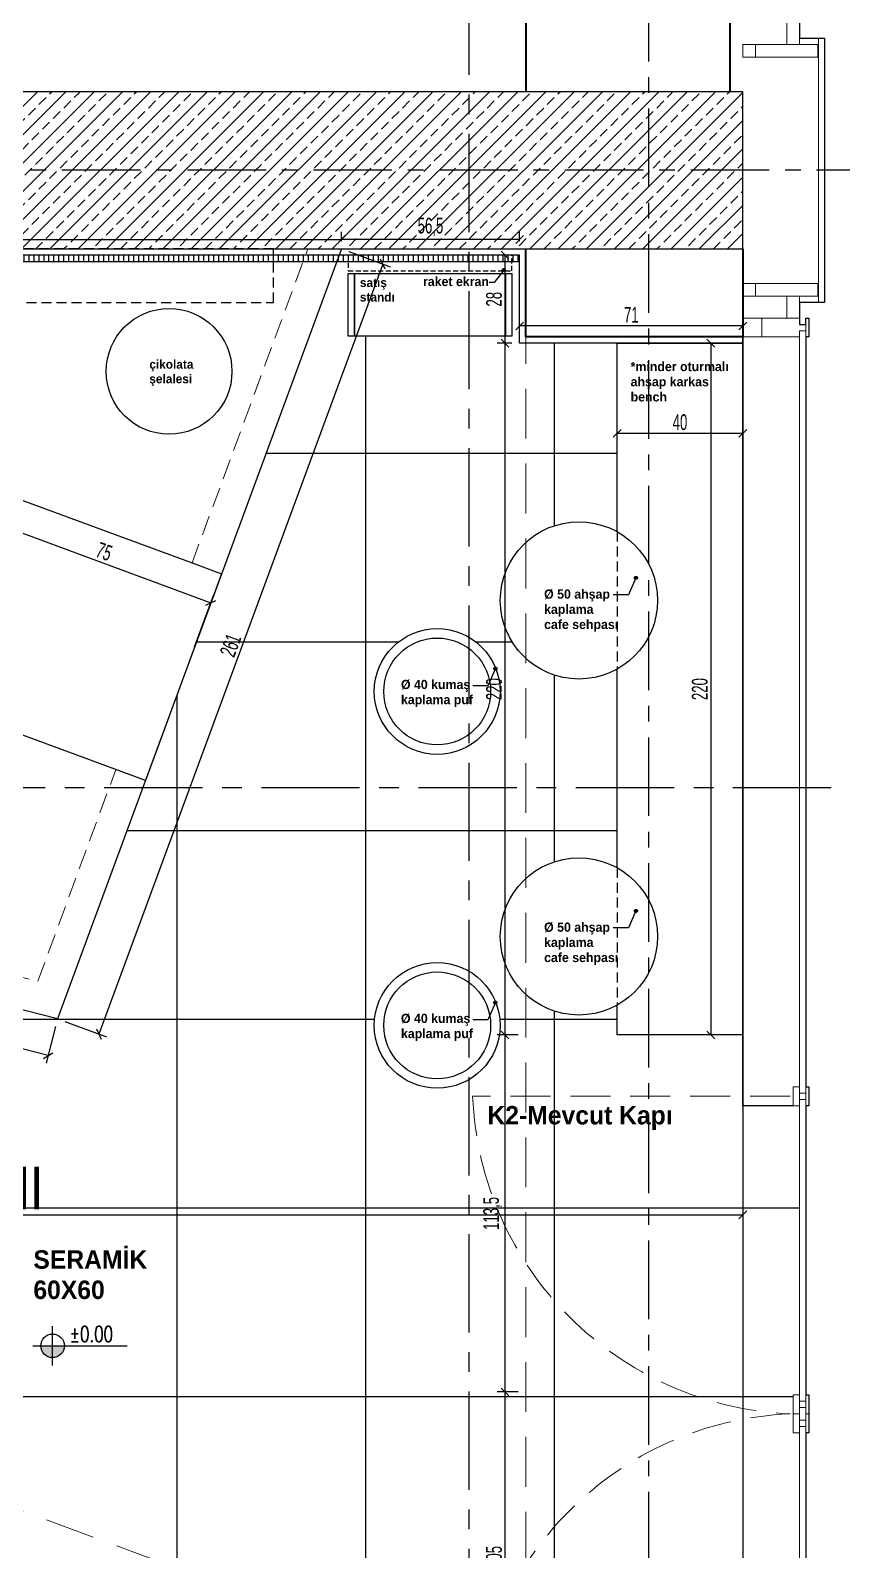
# Model space of a CAD drawing. Header units: millimetres. Extents: x 933584 to 974011, y 4545988 to 4553664.
# Drawn here: x 939541.3 to 939799.6, y 4550596.7 to 4551080.3 of the extents above; entities that cross this region are included whole.
import ezdxf
from ezdxf.enums import TextEntityAlignment as Align

# ---------------------------------------------------------------- set-up
doc = ezdxf.new("R2010")
doc.units = ezdxf.units.MM
doc.set_wipeout_variables(frame=1)
doc.header["$PDMODE"] = 35
for name, pattern in [('568_AVN_KES_01$0$HIDDEN', [0.375, 0.25, -0.125]), ('CENTER', [2, 1.25, -0.25, 0.25, -0.25]), ('DOT2', [3.175, 0, -3.175]), ('HIDDEN', [9.525, 6.35, -3.175]), ('HIDDEN2', [4.7625, 3.175, -1.5875]), ('HIDDENX2', [19.05, 12.7, -6.35])]:
    doc.linetypes.add(name, pattern=pattern)
doc.layers.get('0').update_dxf_attribs({"color": 255})
doc.layers.get('Defpoints').update_dxf_attribs({"color": 8})
for name, color, linetype in [('0-CSX-CXS_20', 14, 'CENTER'), ('0-DMS-50', 143, 'Continuous'), ('0-HSL-HTC_200', 1, 'Continuous'), ('0-HSL-SLD', 252, 'Continuous'), ('0-LNS-SLN', 6, 'Continuous'), ('0-LNS-SPL', 13, '568_AVN_KES_01$0$HIDDEN'), ('0-LNS-VLF', 11, 'Continuous'), ('0-TXT-NRS', 6, 'Continuous'), ('0-TXT-PBX', 6, 'Continuous'), ('0-TXT-PLV_50', 3, 'Continuous'), ('0-TXT-PTX_50', 8, 'Continuous'), ('0-TXT-XBX_20', 3, 'Continuous'), ('2-SPS-RCN', 2, 'Continuous'), ('7-DCR-FRN', 8, 'Continuous'), ('8-KBT-KEQ', 4, 'Continuous')]:
    doc.layers.add(name, color=color, linetype=linetype)
for name, color, linetype, lineweight in [('2-SPS-IBW', 5, 'Continuous', 40), ('3-OPN-WDR', 4, 'Continuous', 18), ('DOĞRAMA', 8, 'Continuous', 15), ('mimariKIRIS', 251, 'HIDDEN2', 0), ('WNG-02-METAL', 71, 'Continuous', 15), ('WNG-08-WIREDUCT', 120, 'Continuous', 15)]:
    doc.layers.add(name, color=color, linetype=linetype, lineweight=lineweight)
doc.styles.add('Century Gothic_B_3', font='GOTHICB.TTF', dxfattribs={"height": 4})
doc.styles.add('dim_romans_50', font='swissl.ttf', dxfattribs={"width": 0.6, "height": 5})
doc.styles.add('MAHAL YAZISI', font='ARIALN.TTF', dxfattribs={"width": 0.8})
doc.styles.get("Standard").update_dxf_attribs({"font": 'times.ttf'})
doc.styles.add('T_General', font='simplxtw.shx', dxfattribs={"width": 0.7, "height": 200})
doc.dimstyles.new('ONK_dim 1_50', dxfattribs={"dimscale": 5, "dimtxt": 4, "dimasz": 0.5, "dimexe": 0.5, "dimexo": 0.5, "dimgap": 0.2, "dimtad": 1, "dimdec": 1, "dimrnd": 0.5, "dimzin": 9, "dimtxsty": 'dim_romans_50', "dimblk": 'OBLIQUE', "dimcen": 1, "dimclre": 256, "dimclrt": 256, "dimazin": 2, "dimtfac": 1, "dimtdec": 1, "dimtix": 1, "dimtmove": 2, "dimatfit": 3, "dimldrblk": 'OBLIQUE', "dimfxl": 3, "dimfxlon": 1, "dimarcsym": 0})

# ---------------------------------------------------------------- blocks, each defined once
blk = doc.blocks.new('XVBZDVBZDVB')
at = {"layer": '3-OPN-WDR'}
for p, q in [((934687.85, 4554075.75), (934667.85, 4554075.75)), ((934681.85, 4554077.75), (934689.85, 4554077.75)), ((934682.4, 4554075.75), (934687.73, 4554075.75)), ((934687.85, 4553993.75), (934687.85, 4554077.75)), ((934689.85, 4553993.75), (934689.85, 4554077.75)), ((934667.85, 4554071.75), (934687.85, 4554071.75)), ((934667.85, 4553999.75), (934687.85, 4553999.75)), ((934687.85, 4553995.75), (934667.85, 4553995.75)), ((934681.85, 4553993.75), (934689.85, 4553993.75)), ((934682.4, 4553995.75), (934687.73, 4553995.75)), ((934681.85, 4553738.25), (934681.85, 4553984.75)), ((934683.85, 4553738.25), (934683.85, 4553985.75)), ((934681.85, 4553286.61), (934681.84, 4553740.25)), ((934683.85, 4553289.61), (934683.85, 4553740.25))]:
    blk.add_line(p, q, dxfattribs=at)
for points in [[(934681.85, 4554082.75), (934677.85, 4554082.75), (934677.85, 4554075.75), (934681.85, 4554075.75)], [(934667.85, 4554075.75), (934663.85, 4554075.75), (934663.85, 4554071.75), (934667.85, 4554071.75)], [(934687.73, 4554075.75), (934687.85, 4554075.75), (934687.85, 4554071.75), (934687.73, 4554071.75)], [(934667.85, 4553995.75), (934663.85, 4553995.75), (934663.85, 4553999.75), (934667.85, 4553999.75)], [(934687.73, 4553995.75), (934687.85, 4553995.75), (934687.85, 4553999.75), (934687.73, 4553999.75)], [(934681.85, 4553988.75), (934677.85, 4553988.75), (934677.85, 4553995.75), (934681.85, 4553995.75)], [(934683.85, 4553738.25), (934683.85, 4553744.25), (934684.85, 4553744.25), (934684.85, 4553738.25)], [(934683.85, 4553640.25), (934683.85, 4553646.25), (934684.85, 4553646.25), (934684.85, 4553640.25)], [(934683.85, 4553634.25), (934683.85, 4553640.25), (934684.85, 4553640.25), (934684.85, 4553634.25)]]:
    blk.add_lwpolyline(points, close=True, dxfattribs=at)
for points in [[(934679.85, 4553738.25), (934681.85, 4553738.25), (934681.85, 4553740.25), (934683.85, 4553740.25), (934683.85, 4553742.25), (934681.85, 4553742.25), (934681.85, 4553744.25), (934679.85, 4553744.25), (934679.85, 4553738.25)], [(934679.85, 4553640.25), (934681.85, 4553640.25), (934681.85, 4553642.25), (934683.85, 4553642.25), (934683.85, 4553644.25), (934681.85, 4553644.25), (934681.85, 4553646.25), (934679.85, 4553646.25), (934679.85, 4553640.25)], [(934679.85, 4553634.25), (934681.85, 4553634.25), (934681.85, 4553636.25), (934683.85, 4553636.25), (934683.85, 4553638.25), (934681.85, 4553638.25), (934681.85, 4553640.25), (934679.85, 4553640.25), (934679.85, 4553634.25)]]:
    blk.add_lwpolyline(points, dxfattribs=at)
at = {"layer": 'DOĞRAMA', "color": 253, "true_color": 0xadadad}
for p, q in [((934663.85, 4553982.75), (934663.85, 4553988.75)), ((934663.85, 4553988.75), (934669.85, 4553988.75)), ((934669.85, 4553988.75), (934669.85, 4553982.75)), ((934669.85, 4553982.75), (934663.85, 4553982.75))]:
    blk.add_line(p, q, dxfattribs=at)
blk.add_lwpolyline([(934669.85, 4553988.75), (934681.85, 4553988.75), (934681.85, 4553986.75), (934683.85, 4553986.75), (934683.85, 4553984.75), (934681.85, 4553984.75), (934681.85, 4553982.75), (934669.85, 4553982.75), (934669.85, 4553988.75)], dxfattribs=at)
blk.add_lwpolyline([(934683.85, 4553988.75), (934683.85, 4553982.75), (934684.85, 4553982.75), (934684.85, 4553988.75)], close=True, dxfattribs=at)
blk = doc.blocks.new('ZVBXZDVB')
at = {"layer": '0-CSX-CXS_20', "ltscale": 20}
blk.add_line((934876.25, 4552535.75), (933721.5, 4552535.75), dxfattribs=at)
blk.add_lwpolyline([(934637.85, 4552835.4), (934637.85, 4551518.59)], dxfattribs=at)
blk = doc.blocks.new('PLV-FNS')
h = blk.add_hatch(color=8)
edge = h.paths.add_edge_path()
edge.add_arc((0, 0), 150, 180, 0)
edge.add_line((150, 0), (-150, 0))
for p, q in [((0, -250), (0, 250)), ((-250, 0), (950, 0))]:
    blk.add_line(p, q)
blk.add_circle((0, 0), 150)
at = {"color": 8, "style": 'T_General', "width": 0.7}
for tag, p in [('INCE', (217, 50)), ('KABA', (217, -250))]:
    blk.add_attdef(tag, p, '', height=200, dxfattribs=at)
blk = doc.blocks.new('MAHAL_KODU')
at = {"layer": '0-TXT-PTX_50'}
for tag, height, p in [('MEKAN_ADI', 0.3, (0, -0.65)), ('ALAN', 0.2, (0, -0.95))]:
    blk.add_attdef(tag, text='', height=height, dxfattribs=at).set_placement(p, align=Align.MIDDLE_CENTER)
at = {"linetype": 'DOT2', "ltscale": 10000}
blk.add_wipeout([(-0.748, 0.049), (0.721, 0.049), (0.722, -0.423), (-0.752, -0.425)], dxfattribs=at)
at = {"layer": '0-TXT-PBX'}
blk.add_lwpolyline([(-0.748, -0.422), (0.721, -0.422), (0.721, 0.049), (-0.748, 0.049)], close=True, dxfattribs=at)
at = {"layer": '0-TXT-PTX_50'}
blk.add_attdef('MAHAL_KODU', text='', height=0.3, dxfattribs=at).set_placement((0, -0.2), align=Align.MIDDLE_CENTER)
blk = doc.blocks.new('xcvxcbv-flatten-1')
at = {"layer": '2-SPS-IBW'}
for points in [[(934663.85, 4551223.49), (934663.85, 4551251.49), (934598.85, 4551251.49), (934598.85, 4551223.49)], [(934667.85, 4551173.49), (934667.85, 4551145.49), (934598.85, 4551145.49), (934598.85, 4551173.49)]]:
    blk.add_lwpolyline(points, dxfattribs=at)
blk = doc.blocks.new('vbxcb')
at = {"layer": 'mimariKIRIS', "ltscale": 5}
for points in [[(942835.91, 4549901.91), (942876.99, 4549538.97), (943141.16, 4549441.35)], [(943141.16, 4549174.82), (943141.16, 4549901.91)], [(943195.25, 4549101.8), (943210.16, 4549096.29), (943210.16, 4549901.91)]]:
    blk.add_lwpolyline(points, dxfattribs=at)
blk = doc.blocks.new('fdvd-flatten-1')
at = {"layer": '2-SPS-RCN'}
blk.add_lwpolyline([(934667.85, 4551223.49), (934203.85, 4551223.49), (934203.85, 4551173.49), (934667.85, 4551173.49)], close=True, dxfattribs=at)
blk = doc.blocks.new('asdvdsv')
at = {"layer": '0-HSL-HTC_200'}
h = blk.add_hatch(dxfattribs=at)
h.set_pattern_fill('ANSI33', color=256)
h.set_pattern_definition([(45, (935301.9395, 4553293.885), (-4.490128, 4.490128), []), (45, (935306.4297, 4553293.885), (-4.490128, 4.490128), [3.175, -1.5875])])
h.paths.add_polyline_path([(939767.85, 4551060.75), (939303.85, 4551060.75), (939303.85, 4551010.75), (939767.85, 4551010.75)])
blk.add_blockref('fdvd-flatten-1', (5100, -162.74))
blk = doc.blocks.new('batarya')
at = {"layer": 'WNG-02-METAL'}
for p, q in [((22326.01, 6764.8), (22323.42, 6762.84)), ((22326.21, 6764.87), (22328.79, 6761.47)), ((22327.06, 6765.6), (22330.11, 6767.92)), ((22329.72, 6762.1), (22327.06, 6765.6)), ((22330.45, 6765.41), (22341.94, 6750.28)), ((22332.44, 6766.92), (22343.93, 6751.79)), ((22323.42, 6762.77), (22326.02, 6759.34)), ((22328.67, 6761.3), (22326.09, 6759.33)), ((22331.78, 6763.66), (22329.72, 6762.1))]:
    blk.add_line(p, q, dxfattribs=at)
for points in [[(22326.01, 6764.8), (22326.05, 6764.83), (22326.19, 6764.87)], [(22326.19, 6764.87), (22326.2, 6764.87), (22326.21, 6764.87), (22326.21, 6764.87)], [(22328.79, 6761.45), (22328.71, 6761.33), (22328.67, 6761.3)], [(22328.79, 6761.47), (22328.8, 6761.46), (22328.79, 6761.46), (22328.79, 6761.45)], [(22341.94, 6750.28), (22342.16, 6750.05), (22342.44, 6749.89), (22342.76, 6749.81), (22343.08, 6749.81), (22343.39, 6749.9), (22343.68, 6750.06)], [(22343.68, 6750.06), (22343.91, 6750.29), (22344.07, 6750.57), (22344.16, 6750.88), (22344.17, 6751.2), (22344.09, 6751.51), (22343.93, 6751.79)]]:
    blk.add_lwpolyline(points, dxfattribs=at)
for centre, radius in [((22325.31, 6761.51), 0.5), ((22326.19, 6762.17), 0.525), ((22326.19, 6762.17), 0.47)]:
    blk.add_circle(centre, radius, dxfattribs=at)
for centre, radius, start, end in [((22330.18, 6761.6), 5.08, 127.8893, 140.6506), ((22331.45, 6766.17), 2.5, 337.2316, 155.5423), ((22331.45, 6766.17), 2.2, 341.8342, 272.5673), ((22331.45, 6766.17), 1.25, 37.2059, 217.2059), ((22323.45, 6762.8), 0.05, 127.2059, 217.2059), ((22326.7, 6766.18), 5.08, 293.7612, 306.5225), ((22326.05, 6759.37), 0.05, 217.2059, 307.2059)]:
    blk.add_arc(centre, radius, start, end, dxfattribs=at)
blk = doc.blocks.new('EVYE PLAN')
at = {"layer": '8-KBT-KEQ'}
for p, q in [((5786.65, -705.51), (5782.81, -705.51)), ((5786.65, -709.91), (5786.65, -705.51)), ((5787.77, -705.58), (5787.77, -709.85)), ((5787.97, -705.52), (5791.22, -705.52)), ((5791.27, -705.57), (5791.27, -709.87)), ((5781.56, -707.71), (5781.56, -726.71)), ((5784.06, -707.71), (5784.06, -726.71)), ((5784.06, -709.91), (5786.65, -709.91)), ((5787.97, -709.92), (5791.22, -709.92)), ((5767.81, -711.76), (5781.56, -711.76)), ((5784.06, -711.76), (5797.81, -711.76)), ((5762.81, -751.76), (5762.81, -716.76)), ((5802.81, -716.76), (5802.81, -751.76)), ((5797.81, -756.76), (5767.81, -756.76))]:
    blk.add_line(p, q, dxfattribs=at)
for points in [[(5787.78, -705.57), (5787.77, -705.57), (5787.77, -705.58), (5787.77, -705.58)], [(5787.97, -705.52), (5787.92, -705.52), (5787.78, -705.57)], [(5787.77, -709.85), (5787.77, -709.86), (5787.77, -709.86), (5787.78, -709.87)], [(5787.78, -709.87), (5787.92, -709.91), (5787.97, -709.92)], [(5782.81, -727.94), (5782.49, -727.9), (5782.19, -727.77), (5781.93, -727.58), (5781.73, -727.32), (5781.61, -727.03), (5781.56, -726.71)], [(5784.06, -726.71), (5784.02, -727.03), (5783.9, -727.32), (5783.7, -727.58), (5783.44, -727.77), (5783.14, -727.9), (5782.81, -727.94)]]:
    blk.add_lwpolyline(points, dxfattribs=at)
for centre, radius in [((5789.42, -707.72), 0.525), ((5789.42, -707.72), 0.47), ((5790.52, -707.72), 0.5), ((5782.81, -731.76), 3)]:
    blk.add_circle(centre, radius, dxfattribs=at)
for centre, radius, start, end in [((5782.81, -707.71), 2.5, 61.6636, 239.9743), ((5782.81, -707.71), 2.2, 304.6386, 235.3717), ((5786.59, -710.59), 5.08, 76.5553, 89.3166), ((5791.22, -705.57), 0.05, 360, 90), ((5782.81, -707.71), 1.25, 0, 180), ((5786.59, -704.83), 5.08, 270.6834, 283.4447), ((5791.22, -709.87), 0.05, 270, 0), ((5767.81, -716.76), 5, 90, 180), ((5797.81, -716.76), 5, 51.566, 90), ((5797.81, -716.76), 5, 0, 90), ((5797.81, -716.76), 5, 0, 21.3657), ((5767.81, -751.76), 5, 180, 270), ((5797.81, -751.76), 5, 270, 0)]:
    blk.add_arc(centre, radius, start, end, dxfattribs=at)
at = {"layer": '8-KBT-KEQ', "xscale": -1, "rotation": 37.20591726552704}
blk.add_blockref('batarya', (27660.46, 7406.66), dxfattribs=at)
blk = doc.blocks.new('sdvbxcvbxzcv')
at = {"layer": '0-TXT-NRS'}
for points in [[(939644.35, 4551002.95), (939644.35, 4550982.95), (939642.35, 4550982.95), (939642.35, 4551002.95)], [(939389.72, 4550996.58), (939365.72, 4550996.58), (939365.72, 4550955.58), (939389.72, 4550955.58)], [(939411.7, 4550996.58), (939392.7, 4550996.58), (939392.7, 4550955.58), (939411.7, 4550955.58)], [(939286.78, 4550922.75), (939286.78, 4550946.75), (939245.78, 4550946.75), (939245.78, 4550922.75)], [(939602.06, 4550907.41), (939577.84, 4550841.73), (939507.47, 4550867.67), (939531.69, 4550933.35), (939592.67, 4550910.86)]]:
    blk.add_lwpolyline(points, close=True, dxfattribs=at)
blk.add_lwpolyline([(939494.74, 4550853.93), (939475.35, 4550858.87, 0.414214), (939471.71, 4550856.71), (939466.77, 4550837.33, 0.414214), (939468.93, 4550833.68), (939488.31, 4550828.74, 0.414214), (939491.96, 4550830.91), (939496.9, 4550850.29, 0.414214)], format="xyb", close=True, dxfattribs=at)
for centre in [(939377.72, 4550985.82), (939377.72, 4550966.04)]:
    blk.add_circle(centre, 8.66, dxfattribs=at)
at = {"layer": 'WNG-08-WIREDUCT', "linetype": 'HIDDEN'}
blk.add_lwpolyline([(939592.67, 4550910.86), (939629.5, 4551010.75)], dxfattribs=at)
blk.add_blockref('EVYE PLAN', (933652.03, 4551710.21))
at = {"layer": '0-TXT-XBX_20', "color": 0, "attachment_point": 1, "line_spacing_factor": 0.984502, "style": 'Century Gothic_B_3'}
for s, insert, char_height, width, rotation in [('\\pxqc;{\\fFranklin Gothic Book|b1|i0|c162|p34;filtre \\Pkahve}', (939330.6, 4551005.34), 2.819, 94.8284, 0), ('\\pxqc;{\\fFranklin Gothic Book|b1|i0|c162|p34;boiler}', (939347.81, 4551002.25), 2.819, 109.8284, 0), ('\\pxqc;{\\fFranklin Gothic Book|b1|i0|c162|p34;filtre \\Pgrinder}', (939267.66, 4550990.1), 2.819, 109.8284, 270), ('\\pxql;{\\fFranklin Gothic Book|b1|i0|c162|p34;tatlı dolabı}', (939511.58, 4550869.59), 3.5237, 137.2855, 69.7182), ('\\pxql;{\\fFranklin Gothic Book|b1|i0|c162|p34;kasa}', (939477.2, 4550847.55), 3.5237, 137.2855, 345.7026)]:
    blk.add_mtext(s, dxfattribs=dict(at, insert=insert, char_height=char_height, width=width, rotation=rotation))
at = {"linetype": 'HIDDEN'}
blk.add_wipeout([(939361.28, 4550891.36), (939345.72, 4550830.31), (939446.5, 4550804.63), (939462.06, 4550865.68)], dxfattribs=at).dxf.layer = 'WNG-08-WIREDUCT'
at = {"layer": '0-HSL-SLD'}
blk.add_lwpolyline([(939427.94, 4550828.97), (939454.1, 4550822.3), (939464.23, 4550862.03), (939438.06, 4550868.7)], close=True, dxfattribs=at)
at = {"layer": '0-TXT-NRS'}
blk.add_lwpolyline([(939435.35, 4550858.04), (939454.73, 4550853.1), (939447.32, 4550824.03), (939427.94, 4550828.97)], close=True, dxfattribs=at)
at = {"layer": '8-KBT-KEQ'}
blk.add_lwpolyline([(939211.33, 4550960.75), (939283.17, 4550960.75, -0.365823), (939288.1, 4550956.59), (939295.81, 4550911.12, 0.296581), (939299.51, 4550907.11), (939498.53, 4550856.39, 0.384153), (939504.46, 4550859.5), (939534.89, 4550942.02, 0.521897), (939530.19, 4550948.75), (939365.2, 4550948.75, -0.38157), (939360.23, 4550953.19), (939353.71, 4551010.75), (939640.16, 4551010.75), (939549.88, 4550765.9), (939230.57, 4550847.28), (939211.33, 4550960.75)], format="xyb", dxfattribs=at)
at = {"layer": 'WNG-08-WIREDUCT', "linetype": 'HIDDEN'}
blk.add_lwpolyline([(939289.09, 4550950.75), (939223.16, 4550950.75), (939239.34, 4550855.36), (939543.62, 4550777.82), (939568.46, 4550845.19)], dxfattribs=at)
at = {"layer": '0-TXT-XBX_20', "color": 0, "attachment_point": 1, "rotation": 345.7026, "line_spacing_factor": 0.984502, "style": 'Century Gothic_B_3'}
for s, insert, char_height, width in [('\\pxql;{\\fFranklin Gothic Book|b1|i0|c162|p34;espresso mak.}', (939367.05, 4550858.73), 3.5237, 137.2855), ('\\pxqc;{\\fFranklin Gothic Book|b1|i0|c162|p34;espresso \\Pgrinder}', (939390.19, 4550860.59), 2.819, 109.8284)]:
    blk.add_mtext(s, dxfattribs=dict(at, insert=insert, char_height=char_height, width=width))
at = {"layer": 'WNG-08-WIREDUCT', "linetype": 'HIDDEN', "insert": (939361.73, 4550890.59), "char_height": 1.7619, "width": 68.6427, "attachment_point": 1, "rotation": 345.7026, "line_spacing_factor": 0.984502, "style": 'Century Gothic_B_3'}
blk.add_mtext('{\\fFranklin Gothic Book|b1|i0|c162|p34;*süt dolabı}', dxfattribs=at)
at = {"linetype": 'HIDDEN'}
for points in [[(939513.84, 4550948.75), (939513.84, 4551006.75), (939459.84, 4551006.75), (939459.84, 4550948.75)], [(939296.36, 4550907.91), (939280.8, 4550846.86), (939342.82, 4550831.06), (939358.38, 4550892.1)]]:
    blk.add_wipeout(points, dxfattribs=at).dxf.layer = 'WNG-08-WIREDUCT'
at = {"layer": '0-LNS-VLF', "ltscale": 0.5}
blk.add_lwpolyline([(939511.06, 4550995.03), (939505.43, 4550986.89), (939503.85, 4550986.89)], dxfattribs=at)
at = {"layer": '0-TXT-NRS'}
blk.add_lwpolyline([(939414.74, 4550812.43), (939429.56, 4550870.57), (939347.19, 4550891.56), (939332.38, 4550833.42)], close=True, dxfattribs=at)
at = {"layer": 'WNG-08-WIREDUCT'}
for points in [[(939471.84, 4550948.75), (939471.84, 4550943.75), (939501.84, 4550943.75), (939501.84, 4550948.75)], [(939473.84, 4550948.75), (939473.84, 4550945.75), (939499.84, 4550945.75), (939499.84, 4550948.75)]]:
    blk.add_lwpolyline(points, dxfattribs=at)
at = {"layer": '0-LNS-VLF', "linetype": 'HIDDEN', "ltscale": 0.5, "insert": (939485.69, 4550988.84), "char_height": 2.9364, "width": 95.455, "attachment_point": 1, "line_spacing_factor": 0.984502, "style": 'Century Gothic_B_3'}
blk.add_mtext('\\pxql;{\\fFranklin Gothic Book|b1|i0|c162|p34;ahşap raf}', dxfattribs=at)
at = {"layer": 'WNG-08-WIREDUCT', "linetype": 'HIDDEN', "insert": (939461.31, 4550951.89), "char_height": 1.7619, "width": 83.6427, "attachment_point": 1, "line_spacing_factor": 0.984502, "style": 'Century Gothic_B_3'}
blk.add_mtext('{\\fFranklin Gothic Book|b1|i0|c162|p34;*bulaşık makinası}', dxfattribs=at)
at = {"layer": 'WNG-08-WIREDUCT', "linetype": 'HIDDEN', "insert": (939296.8, 4550907.13), "char_height": 1.7619, "width": 68.6427, "attachment_point": 1, "rotation": 345.7026, "line_spacing_factor": 0.984502, "style": 'Century Gothic_B_3'}
blk.add_mtext('{\\fFranklin Gothic Book|b1|i0|c162|p34;*buz makinası}', dxfattribs=at)
at = {"linetype": 'HIDDEN'}
blk.add_wipeout([(939583.84, 4550948.75), (939583.84, 4550998.75), (939513.84, 4550998.75), (939513.84, 4550948.75)], dxfattribs=at).dxf.layer = 'WNG-08-WIREDUCT'
at = {"layer": '0-LNS-VLF', "linetype": 'HIDDEN', "ltscale": 0.5}
h = blk.add_hatch(color=256, dxfattribs=at)
h.dxf.hatch_style = 1
edge = h.paths.add_edge_path()
edge.add_arc((939511.06, 4550995.03), 0.467, 0, 360)
blk.add_lwpolyline([(939368.56, 4551010.75), (939368.56, 4550993.75), (939618.56, 4550993.75), (939618.56, 4551010.75)], close=True, dxfattribs=at)
blk.add_circle((939511.06, 4550995.03), 0.467, dxfattribs=at)
at = {"layer": '0-TXT-NRS'}
blk.add_circle((939585.36, 4550971.8), 20, dxfattribs=at)
at = {"layer": '0-TXT-XBX_20', "color": 0, "insert": (939579.08, 4550975.47), "char_height": 2.819, "width": 109.8284, "attachment_point": 1, "rotation": 0, "line_spacing_factor": 0.984502, "style": 'Century Gothic_B_3'}
blk.add_mtext('{\\fFranklin Gothic Book|b1|i0|c162|p34;çikolata \\Pşelalesi}', dxfattribs=at)
at = {"layer": 'WNG-08-WIREDUCT', "linetype": 'HIDDEN', "insert": (939514.46, 4550952.04), "char_height": 1.7619, "width": 68.6427, "attachment_point": 1, "rotation": 0.363, "line_spacing_factor": 0.984502, "style": 'Century Gothic_B_3'}
blk.add_mtext('{\\fFranklin Gothic Book|b1|i0|c162|p34;*arıtma}', dxfattribs=at)
blk = doc.blocks.new('dbcxbxcbcxb')
at = {"layer": '0-HSL-SLD'}
for points in [[(941772.37, 4550982.95), (941772.37, 4550554.2)], [(941832.37, 4550980.75), (941832.37, 4550922.69)], [(941892.37, 4550982.75), (941892.37, 4550292.61)], [(941740.72, 4550945.75), (941852.37, 4550945.75)], [(941718.6, 4550885.75), (941782.85, 4550885.75)], [(941807.46, 4550885.75), (941819.01, 4550885.75)], [(941832.37, 4550875.23), (941832.37, 4550815.81)], [(941712.37, 4550868.86), (941712.37, 4550578.24)], [(941696.48, 4550825.75), (941852.37, 4550825.75)], [(941832.37, 4550768.47), (941832.37, 4550294.61)], [(941400.79, 4550765.75), (941775.26, 4550765.75)], [(941815.06, 4550765.75), (941852.37, 4550765.75)], [(941382.88, 4550705.75), (941910.37, 4550705.75)], [(941546.27, 4550645.75), (941908.37, 4550645.75)]]:
    blk.add_lwpolyline(points, dxfattribs=at)
blk = doc.blocks.new('_Oblique')
at = {"color": 0, "linetype": 'ByBlock', "lineweight": -2}
blk.add_line((-0.5, -0.5), (0.5, 0.5), dxfattribs=at)
blk = doc.blocks.new('*D1227')
at = {"layer": '0-DMS-50', "lineweight": -2}
for p, q in [((939640.16, 4551013.25), (939640.16, 4551016.23)), ((939696.85, 4551013.25), (939696.85, 4551016.23))]:
    blk.add_line(p, q, dxfattribs=at)
at = {"layer": '0-DMS-50', "color": 0, "lineweight": -2}
blk.add_line((939696.85, 4551013.73), (939640.16, 4551013.73), dxfattribs=at)
at = {"layer": 'Defpoints', "color": 0}
for p in [(939640.16, 4551013.73), (939640.16, 4551010.75), (939696.85, 4551010.75)]:
    blk.add_point(p, dxfattribs=at)
at = {"layer": '0-DMS-50', "color": 0, "linetype": 'ByBlock', "lineweight": -2, "xscale": 2.5, "yscale": 2.5, "zscale": 2.5, "rotation": 180}
blk.add_blockref('_Oblique', (939640.16, 4551013.73), dxfattribs=at)
at = {"layer": '0-DMS-50', "color": 0, "linetype": 'ByBlock', "lineweight": -2, "xscale": 2.5, "yscale": 2.5, "zscale": 2.5}
blk.add_blockref('_Oblique', (939696.85, 4551013.73), dxfattribs=at)
at = {"layer": '0-DMS-50', "insert": (939668.5, 4551017.71), "char_height": 5, "attachment_point": 5, "style": 'dim_romans_50'}
blk.add_mtext('56,5', dxfattribs=at)
blk = doc.blocks.new('*D1229')
at = {"layer": '0-DMS-50', "lineweight": -2}
for p, q in [((939696.85, 4550985.25), (939696.85, 4550988.75)), ((939767.85, 4550985.25), (939767.85, 4550988.75))]:
    blk.add_line(p, q, dxfattribs=at)
at = {"layer": '0-DMS-50', "color": 0, "lineweight": -2}
blk.add_line((939767.85, 4550986.25), (939696.85, 4550986.25), dxfattribs=at)
at = {"layer": 'Defpoints', "color": 0}
for p in [(939696.85, 4550986.25), (939696.85, 4550982.75), (939767.85, 4550982.75)]:
    blk.add_point(p, dxfattribs=at)
at = {"layer": '0-DMS-50', "color": 0, "linetype": 'ByBlock', "lineweight": -2, "xscale": 2.5, "yscale": 2.5, "zscale": 2.5, "rotation": 180}
blk.add_blockref('_Oblique', (939696.85, 4550986.25), dxfattribs=at)
at = {"layer": '0-DMS-50', "color": 0, "linetype": 'ByBlock', "lineweight": -2, "xscale": 2.5, "yscale": 2.5, "zscale": 2.5}
blk.add_blockref('_Oblique', (939767.85, 4550986.25), dxfattribs=at)
at = {"layer": '0-DMS-50', "insert": (939732.35, 4550989.75), "char_height": 5, "attachment_point": 5, "style": 'dim_romans_50'}
blk.add_mtext('71', dxfattribs=at)
blk = doc.blocks.new('*D1230')
at = {"layer": '0-DMS-50', "lineweight": -2}
for p, q in [((939727.85, 4550952.12), (939727.85, 4550954.62)), ((939767.85, 4550952.12), (939767.85, 4550954.62))]:
    blk.add_line(p, q, dxfattribs=at)
at = {"layer": '0-DMS-50', "color": 0, "lineweight": -2}
blk.add_line((939727.85, 4550952.12), (939767.85, 4550952.12), dxfattribs=at)
at = {"layer": 'Defpoints', "color": 0}
for p in [(939767.85, 4550952.12), (939727.85, 4550950.78), (939767.85, 4550950.78)]:
    blk.add_point(p, dxfattribs=at)
at = {"layer": '0-DMS-50', "color": 0, "linetype": 'ByBlock', "lineweight": -2, "xscale": 2.5, "yscale": 2.5, "zscale": 2.5, "rotation": 180}
blk.add_blockref('_Oblique', (939727.85, 4550952.12), dxfattribs=at)
at = {"layer": '0-DMS-50', "color": 0, "linetype": 'ByBlock', "lineweight": -2, "xscale": 2.5, "yscale": 2.5, "zscale": 2.5}
blk.add_blockref('_Oblique', (939767.85, 4550952.12), dxfattribs=at)
at = {"layer": '0-DMS-50', "insert": (939747.85, 4550955.62), "char_height": 5, "attachment_point": 5, "style": 'dim_romans_50'}
blk.add_mtext('40', dxfattribs=at)
blk = doc.blocks.new('*D1231')
at = {"layer": '0-DMS-50', "lineweight": -2}
for p, q in [((939765.35, 4550980.75), (939755.15, 4550980.75)), ((939765.35, 4550760.75), (939755.15, 4550760.75))]:
    blk.add_line(p, q, dxfattribs=at)
at = {"layer": '0-DMS-50', "color": 0, "lineweight": -2}
blk.add_line((939757.65, 4550980.75), (939757.65, 4550760.75), dxfattribs=at)
at = {"layer": 'Defpoints', "color": 0}
for p in [(939767.85, 4550980.75), (939757.65, 4550760.75), (939767.85, 4550760.75)]:
    blk.add_point(p, dxfattribs=at)
at = {"layer": '0-DMS-50', "color": 0, "linetype": 'ByBlock', "lineweight": -2, "xscale": 2.5, "yscale": 2.5, "zscale": 2.5}
for p, rotation in [((939757.65, 4550980.75), 90), ((939757.65, 4550760.75), 270)]:
    blk.add_blockref('_Oblique', p, dxfattribs=dict(at, rotation=rotation))
at = {"layer": '0-DMS-50', "insert": (939754.15, 4550870.75), "char_height": 5, "attachment_point": 5, "rotation": 90, "style": 'dim_romans_50'}
blk.add_mtext('220', dxfattribs=at)
blk = doc.blocks.new('*D1234')
at = {"layer": '0-DMS-50', "lineweight": -2}
for p, q in [((939523.11, 4550910.09), (939529.17, 4550926.51)), ((939593.48, 4550884.15), (939599.54, 4550900.57))]:
    blk.add_line(p, q, dxfattribs=at)
at = {"layer": '0-DMS-50', "color": 0, "lineweight": -2}
blk.add_line((939528.3, 4550924.17), (939598.67, 4550898.22), dxfattribs=at)
at = {"layer": 'Defpoints', "color": 0}
for p in [(939519.67, 4550900.76), (939598.67, 4550898.22), (939590.04, 4550874.82)]:
    blk.add_point(p, dxfattribs=at)
at = {"layer": '0-DMS-50', "color": 0, "linetype": 'ByBlock', "lineweight": -2, "xscale": 2.5, "yscale": 2.5, "zscale": 2.5}
for p, rotation in [((939528.3, 4550924.17), 159.7604038238877), ((939598.67, 4550898.22), 339.7604038238878)]:
    blk.add_blockref('_Oblique', p, dxfattribs=dict(at, rotation=rotation))
at = {"layer": '0-DMS-50', "insert": (939564.7, 4550914.48), "char_height": 5, "attachment_point": 5, "rotation": 339.7604, "style": 'dim_romans_50'}
blk.add_mtext('75', dxfattribs=at)
blk = doc.blocks.new('*D1235')
at = {"layer": '0-DMS-50', "lineweight": -2}
for p, q in [((939642.51, 4551009.89), (939655.7, 4551005.02)), ((939552.23, 4550765.04), (939565.42, 4550760.17))]:
    blk.add_line(p, q, dxfattribs=at)
at = {"layer": '0-DMS-50', "color": 0, "lineweight": -2}
blk.add_line((939653.35, 4551005.89), (939563.07, 4550761.04), dxfattribs=at)
at = {"layer": 'Defpoints', "color": 0}
for p in [(939640.16, 4551010.75), (939549.88, 4550765.9), (939563.07, 4550761.04)]:
    blk.add_point(p, dxfattribs=at)
at = {"layer": '0-DMS-50', "color": 0, "linetype": 'ByBlock', "lineweight": -2, "xscale": 2.5, "yscale": 2.5, "zscale": 2.5}
for p, rotation in [((939653.35, 4551005.89), 69.76040382339775), ((939563.07, 4550761.04), 249.7604038233978)]:
    blk.add_blockref('_Oblique', p, dxfattribs=dict(at, rotation=rotation))
at = {"layer": '0-DMS-50', "insert": (939604.93, 4550884.67), "char_height": 5, "attachment_point": 5, "rotation": 69.7604, "style": 'dim_romans_50'}
blk.add_mtext('261', dxfattribs=at)
blk = doc.blocks.new('*D1236')
at = {"layer": '0-DMS-50', "lineweight": -2}
for p, q in [((939229.95, 4550844.86), (939226.97, 4550833.15)), ((939549.27, 4550763.48), (939546.28, 4550751.77))]:
    blk.add_line(p, q, dxfattribs=at)
at = {"layer": '0-DMS-50', "color": 0, "lineweight": -2}
blk.add_line((939546.9, 4550754.19), (939227.59, 4550835.57), dxfattribs=at)
at = {"layer": 'Defpoints', "color": 0}
for p in [(939230.57, 4550847.28), (939227.59, 4550835.57), (939549.88, 4550765.9)]:
    blk.add_point(p, dxfattribs=at)
at = {"layer": '0-DMS-50', "color": 0, "linetype": 'ByBlock', "lineweight": -2, "xscale": 2.5, "yscale": 2.5, "zscale": 2.5}
for p, rotation in [((939227.59, 4550835.57), 165.7026171218029), ((939546.9, 4550754.19), 345.7026171218029)]:
    blk.add_blockref('_Oblique', p, dxfattribs=dict(at, rotation=rotation))
at = {"layer": '0-DMS-50', "insert": (939388.22, 4550798.73), "char_height": 5, "attachment_point": 5, "rotation": 345.7026, "style": 'dim_romans_50'}
blk.add_mtext('329,5', dxfattribs=at)
blk = doc.blocks.new('*D1272')
at = {"layer": '0-DMS-50', "lineweight": -2}
for p, q in [((939696.35, 4550647.21), (939689.71, 4550647.21)), ((939695.17, 4550542.25), (939689.71, 4550542.25))]:
    blk.add_line(p, q, dxfattribs=at)
at = {"layer": '0-DMS-50', "color": 0, "lineweight": -2}
blk.add_line((939692.21, 4550542.25), (939692.21, 4550647.21), dxfattribs=at)
at = {"layer": 'Defpoints', "color": 0}
for p in [(939692.21, 4550647.21), (939698.85, 4550647.21), (939697.67, 4550542.25)]:
    blk.add_point(p, dxfattribs=at)
at = {"layer": '0-DMS-50', "color": 0, "linetype": 'ByBlock', "lineweight": -2, "xscale": 2.5, "yscale": 2.5, "zscale": 2.5}
for p, rotation in [((939692.21, 4550647.21), 90), ((939692.21, 4550542.25), 270)]:
    blk.add_blockref('_Oblique', p, dxfattribs=dict(at, rotation=rotation))
at = {"layer": '0-DMS-50', "insert": (939688.71, 4550594.73), "char_height": 5, "attachment_point": 5, "rotation": 90, "style": 'dim_romans_50'}
blk.add_mtext('105', dxfattribs=at)
blk = doc.blocks.new('*D1273')
at = {"layer": '0-DMS-50', "lineweight": -2}
for p, q in [((939696.35, 4550760.75), (939689.71, 4550760.75)), ((939696.35, 4550647.21), (939689.71, 4550647.21))]:
    blk.add_line(p, q, dxfattribs=at)
at = {"layer": '0-DMS-50', "color": 0, "lineweight": -2}
blk.add_line((939692.21, 4550647.21), (939692.21, 4550760.75), dxfattribs=at)
at = {"layer": 'Defpoints', "color": 0}
for p in [(939692.21, 4550760.75), (939698.85, 4550760.75), (939698.85, 4550647.21)]:
    blk.add_point(p, dxfattribs=at)
at = {"layer": '0-DMS-50', "color": 0, "linetype": 'ByBlock', "lineweight": -2, "xscale": 2.5, "yscale": 2.5, "zscale": 2.5}
for p, rotation in [((939692.21, 4550760.75), 90), ((939692.21, 4550647.21), 270)]:
    blk.add_blockref('_Oblique', p, dxfattribs=dict(at, rotation=rotation))
at = {"layer": '0-DMS-50', "insert": (939688.23, 4550703.98), "char_height": 5, "attachment_point": 5, "rotation": 90, "style": 'dim_romans_50'}
blk.add_mtext('113,5', dxfattribs=at)
blk = doc.blocks.new('*D1274')
at = {"layer": '0-DMS-50', "lineweight": -2}
for p, q in [((939694.35, 4550980.75), (939689.71, 4550980.75)), ((939696.35, 4550760.75), (939689.71, 4550760.75))]:
    blk.add_line(p, q, dxfattribs=at)
at = {"layer": '0-DMS-50', "color": 0, "lineweight": -2}
blk.add_line((939692.21, 4550760.75), (939692.21, 4550980.75), dxfattribs=at)
at = {"layer": 'Defpoints', "color": 0}
for p in [(939692.21, 4550980.75), (939696.85, 4550980.75), (939698.85, 4550760.75)]:
    blk.add_point(p, dxfattribs=at)
at = {"layer": '0-DMS-50', "color": 0, "linetype": 'ByBlock', "lineweight": -2, "xscale": 2.5, "yscale": 2.5, "zscale": 2.5}
for p, rotation in [((939692.21, 4550980.75), 90), ((939692.21, 4550760.75), 270)]:
    blk.add_blockref('_Oblique', p, dxfattribs=dict(at, rotation=rotation))
at = {"layer": '0-DMS-50', "insert": (939688.71, 4550870.75), "char_height": 5, "attachment_point": 5, "rotation": 90, "style": 'dim_romans_50'}
blk.add_mtext('220', dxfattribs=at)
blk = doc.blocks.new('*D1275')
at = {"layer": '0-DMS-50', "lineweight": -2}
for p, q in [((939694.35, 4551008.75), (939689.71, 4551008.75)), ((939694.35, 4550980.75), (939689.71, 4550980.75))]:
    blk.add_line(p, q, dxfattribs=at)
at = {"layer": '0-DMS-50', "color": 0, "lineweight": -2}
blk.add_line((939692.21, 4550980.75), (939692.21, 4551008.75), dxfattribs=at)
at = {"layer": 'Defpoints', "color": 0}
for p in [(939692.21, 4551008.75), (939696.85, 4551008.75), (939696.85, 4550980.75)]:
    blk.add_point(p, dxfattribs=at)
at = {"layer": '0-DMS-50', "color": 0, "linetype": 'ByBlock', "lineweight": -2, "xscale": 2.5, "yscale": 2.5, "zscale": 2.5}
for p, rotation in [((939692.21, 4551008.75), 90), ((939692.21, 4550980.75), 270)]:
    blk.add_blockref('_Oblique', p, dxfattribs=dict(at, rotation=rotation))
at = {"layer": '0-DMS-50', "insert": (939688.71, 4550994.75), "char_height": 5, "attachment_point": 5, "rotation": 90, "style": 'dim_romans_50'}
blk.add_mtext('28', dxfattribs=at)
blk = doc.blocks.new('*D1277')
at = {"layer": '0-DMS-50', "lineweight": -2}
for p, q in [((939113.85, 4550706.01), (939113.85, 4550706.01)), ((939767.85, 4550706.01), (939767.85, 4550706.01))]:
    blk.add_line(p, q, dxfattribs=at)
at = {"layer": '0-DMS-50', "color": 0, "lineweight": -2}
blk.add_line((939113.85, 4550703.51), (939767.85, 4550703.51), dxfattribs=at)
at = {"layer": 'Defpoints', "color": 0}
for p in [(939113.85, 4550703.51), (939767.85, 4550703.51), (939767.85, 4550703.51)]:
    blk.add_point(p, dxfattribs=at)
at = {"layer": '0-DMS-50', "color": 0, "linetype": 'ByBlock', "lineweight": -2, "xscale": 2.5, "yscale": 2.5, "zscale": 2.5, "rotation": 180}
blk.add_blockref('_Oblique', (939113.85, 4550703.51), dxfattribs=at)
at = {"layer": '0-DMS-50', "color": 0, "linetype": 'ByBlock', "lineweight": -2, "xscale": 2.5, "yscale": 2.5, "zscale": 2.5}
blk.add_blockref('_Oblique', (939767.85, 4550703.51), dxfattribs=at)
at = {"layer": '0-DMS-50', "insert": (939440.85, 4550707.01), "char_height": 5, "attachment_point": 5, "style": 'dim_romans_50'}
blk.add_mtext('654', dxfattribs=at)
blk = doc.blocks.new('*D1280')
at = {"layer": '0-DMS-50', "lineweight": -2}
for p, q in [((939353.71, 4551013.25), (939353.71, 4551016.23)), ((939640.16, 4551013.25), (939640.16, 4551016.23))]:
    blk.add_line(p, q, dxfattribs=at)
at = {"layer": '0-DMS-50', "color": 0, "lineweight": -2}
blk.add_line((939353.71, 4551013.73), (939640.16, 4551013.73), dxfattribs=at)
at = {"layer": 'Defpoints', "color": 0}
for p in [(939353.71, 4551010.75), (939640.16, 4551013.73), (939640.16, 4551010.75)]:
    blk.add_point(p, dxfattribs=at)
at = {"layer": '0-DMS-50', "color": 0, "linetype": 'ByBlock', "lineweight": -2, "xscale": 2.5, "yscale": 2.5, "zscale": 2.5, "rotation": 180}
blk.add_blockref('_Oblique', (939353.71, 4551013.73), dxfattribs=at)
at = {"layer": '0-DMS-50', "color": 0, "linetype": 'ByBlock', "lineweight": -2, "xscale": 2.5, "yscale": 2.5, "zscale": 2.5}
blk.add_blockref('_Oblique', (939640.16, 4551013.73), dxfattribs=at)
at = {"layer": '0-DMS-50', "insert": (939496.94, 4551017.71), "char_height": 5, "attachment_point": 5, "style": 'dim_romans_50'}
blk.add_mtext('286,5', dxfattribs=at)
blk = doc.blocks.new('CVBXCBV')
at = {"linetype": 'CENTER', "ltscale": 25}
blk.add_lwpolyline([(937701.09, 4551339.49), (936057.32, 4551339.49)], dxfattribs=at)
blk = doc.blocks.new('CXVBXCBXCB')
at = {"linetype": 'CENTER', "ltscale": 25}
blk.add_lwpolyline([(936604.05, 4552635.39), (936604.05, 4551251.6)], dxfattribs=at)

msp = doc.modelspace()

# ---------------------------------------------------------------- hatches: boundary and pattern name
at = {"layer": '0-LNS-VLF', "linetype": 'HIDDEN', "ltscale": 0.5}
h = msp.add_hatch(color=256, dxfattribs=at)
h.dxf.hatch_style = 1
edge = h.paths.add_edge_path()
edge.add_arc((939691.8, 4551004.02), 0.467, 0, 360)
h = msp.add_hatch(color=256, dxfattribs=at)
h.dxf.hatch_style = 1
edge = h.paths.add_edge_path()
edge.add_arc((939733.83, 4550906.14), 0.467, 0, 360)
h = msp.add_hatch(color=256, dxfattribs=at)
h.dxf.hatch_style = 1
edge = h.paths.add_edge_path()
edge.add_arc((939689.14, 4550877.25), 0.467, 0, 360)
h = msp.add_hatch(color=256, dxfattribs=at)
h.dxf.hatch_style = 1
edge = h.paths.add_edge_path()
edge.add_arc((939733.83, 4550800.2), 0.467, 0, 360)
h = msp.add_hatch(color=256, dxfattribs=at)
h.dxf.hatch_style = 1
edge = h.paths.add_edge_path()
edge.add_arc((939689.14, 4550771.05), 0.467, 0, 360)
at = {"layer": '7-DCR-FRN'}
h = msp.add_hatch(dxfattribs=at)
h.set_pattern_fill('ANSI31', color=256, scale=0.5, angle=45)
h.set_pattern_definition([(90, (-2, -2), (-1.5875, 1e-16), [])])
h.paths.add_polyline_path([(939103.85, 4551008.75), (939103.85, 4551006.75), (939696.85, 4551006.75), (939696.85, 4551008.75)])

# ---------------------------------------------------------------- linework, layer by layer
at = {"layer": '0-DMS-50'}
msp.add_lwpolyline([(939785.84, 4551084.75), (939785.84, 4551077.75), (939793.85, 4551077.75), (939793.85, 4550993.75), (939785.84, 4550993.75), (939785.84, 4550986.75), (939787.84, 4550986.75), (939787.84, 4550988.75), (939788.84, 4550988.75), (939788.84, 4550982.75), (939787.84, 4550982.75), (939787.84, 4550744.25), (939788.84, 4550744.25), (939788.84, 4550738.25), (939787.84, 4550738.25), (939787.85, 4550646.25), (939788.85, 4550646.25), (939788.85, 4550634.25), (939787.85, 4550634.25), (939787.85, 4550542.25)], dxfattribs=at)
at = {"layer": '0-HSL-SLD'}
msp.add_lwpolyline([(939783.84, 4550738.25), (939767.85, 4550738.25), (939767.85, 4550982.75)], dxfattribs=at)
at = {"layer": '0-HSL-SLD', "linetype": 'HIDDEN', "ltscale": 0.5}
for points in [[(939727.85, 4550920.82), (939727.85, 4550877.11)], [(939727.85, 4550813.94), (939727.85, 4550770.23)]]:
    msp.add_lwpolyline(points, dxfattribs=at)
at = {"layer": '0-HSL-SLD'}
for centre, radius in [((939715.71, 4550898.96), 25), ((939670.63, 4550869.99), 20), ((939670.63, 4550869.99), 17), ((939715.71, 4550792.08), 25), ((939670.63, 4550763.79), 20), ((939670.63, 4550763.79), 17)]:
    msp.add_circle(centre, radius, dxfattribs=at)
at = {"layer": '0-LNS-VLF', "linetype": 'HIDDEN', "ltscale": 0.25}
msp.add_lwpolyline([(939642.35, 4551008.75), (939642.35, 4551003.75), (939694.35, 4551003.75), (939694.35, 4551008.75)], close=True, dxfattribs=at)
at = {"layer": '0-LNS-VLF', "ltscale": 0.5}
for points in [[(939691.8, 4551004.02), (939688.71, 4551000.1), (939687.13, 4551000.1)], [(939733.83, 4550906.14), (939731.46, 4550900.71), (939726.62, 4550900.71)], [(939689.14, 4550877.25), (939686.76, 4550871.81), (939681.92, 4550871.81)], [(939733.83, 4550800.2), (939731.46, 4550794.77), (939726.62, 4550794.77)], [(939689.14, 4550771.05), (939686.76, 4550765.61), (939681.92, 4550765.61)]]:
    msp.add_lwpolyline(points, dxfattribs=at)
at = {"layer": '0-LNS-VLF', "linetype": 'HIDDEN', "ltscale": 0.5}
for centre in [(939691.8, 4551004.02), (939733.83, 4550906.14), (939689.14, 4550877.25), (939733.83, 4550800.2), (939689.14, 4550771.05)]:
    msp.add_circle(centre, 0.467, dxfattribs=at)
at = {"layer": '0-TXT-NRS'}
for points in [[(939644.35, 4551002.95), (939692.35, 4551002.95), (939692.35, 4550982.95), (939644.35, 4550982.95)], [(939694.35, 4551002.95), (939694.35, 4550982.95), (939692.35, 4550982.95), (939692.35, 4551002.95)]]:
    msp.add_lwpolyline(points, close=True, dxfattribs=at)
at = {"layer": '3-OPN-WDR', "linetype": 'HIDDENX2'}
for points in [[(939782.85, 4550741.25), (939681.91, 4550741.25, 0.389941), (939782.85, 4550640.25, 2.314426)], [(939782.85, 4550539.25), (939681.91, 4550539.25, -0.389941), (939782.85, 4550640.25, -2.314426)]]:
    msp.add_lwpolyline(points, format="xyb", dxfattribs=at)
at = {"layer": '7-DCR-FRN'}
msp.add_lwpolyline([(939103.85, 4551008.75), (939103.85, 4551006.75), (939696.85, 4551006.75), (939696.85, 4551008.75)], close=True, dxfattribs=at)
for points in [[(939727.85, 4550920.82), (939727.85, 4550980.75), (939767.85, 4550980.75), (939767.85, 4550760.75), (939727.85, 4550760.75), (939727.85, 4550760.75)], [(939727.85, 4550813.94), (939727.85, 4550877.11)], [(939727.85, 4550760.75), (939727.85, 4550770.23)]]:
    msp.add_lwpolyline(points, dxfattribs=at)

# ---------------------------------------------------------------- block references
for name, p in [('XVBZDVBZDVB', (5104, -3000)), ('CXVBXCBXCB', (3076.62, -1338.04)), ('xcvxcbv-flatten-1', (5100, -162.74)), ('asdvdsv', (0, 0))]:
    msp.add_blockref(name, p)
at = {"layer": '0-LNS-SLN'}
msp.add_blockref('ZVBXZDVB', (5100, -1500), dxfattribs=at)
at = {"layer": '0-TXT-PLV_50', "xscale": 0.02500000000145519, "yscale": 0.02500000000145519, "zscale": 0.02500000000145519}
msp.add_blockref('PLV-FNS', (939548.31, 4550661.87), dxfattribs=at).add_auto_attribs({'INCE': '%%p0.00'})

# ---------------------------------------------------------------- texts
at = {"layer": '0-LNS-VLF', "linetype": 'HIDDEN', "ltscale": 0.5, "char_height": 2.9364, "width": 95.455, "attachment_point": 1, "line_spacing_factor": 0.984502, "style": 'Century Gothic_B_3'}
for s, insert in [('\\pxql;{\\fFranklin Gothic Book|b1|i0|c162|p34;raket ekran}', (939666.12, 4551001.86)), ('\\pxql;{\\fFranklin Gothic Book|b1|i0|c162|p34;*minder oturmalı\\Pahşap karkas\\Pbench}', (939732.15, 4550974.81)), ('\\pxql;{\\fFranklin Gothic Book|b1|i0|c162|p34;Ø 50 ahşap \\Pkaplama\\Pcafe sehpası}', (939704.63, 4550902.44)), ('\\pxql;{\\fFranklin Gothic Book|b1|i0|c162|p34;Ø 40 kumaş\\Pkaplama puf}', (939659.11, 4550873.69)), ('\\pxql;{\\fFranklin Gothic Book|b1|i0|c162|p34;Ø 50 ahşap \\Pkaplama\\Pcafe sehpası}', (939704.63, 4550796.5)), ('\\pxql;{\\fFranklin Gothic Book|b1|i0|c162|p34;Ø 40 kumaş\\Pkaplama puf}', (939659.11, 4550767.49))]:
    msp.add_mtext(s, dxfattribs=dict(at, insert=insert))
at = {"layer": '0-TXT-XBX_20', "color": 0, "insert": (939646.05, 4551001.46), "char_height": 2.819, "width": 109.8284, "attachment_point": 1, "rotation": 0, "line_spacing_factor": 0.984502, "style": 'Century Gothic_B_3'}
msp.add_mtext('{\\fFranklin Gothic Book|b1|i0|c162|p34;satış\\Pstandı}', dxfattribs=at)
at = {"layer": '0-TXT-XBX_20', "insert": (939686.61, 4550738.16), "char_height": 5.8729, "width": 228.8091, "attachment_point": 1, "line_spacing_factor": 0.984502, "style": 'Century Gothic_B_3'}
msp.add_mtext('\\pxql;{\\fFranklin Gothic Book|b1|i0|c162|p34;K2-Mevcut Kapı}', dxfattribs=at)
at = {"layer": '0-TXT-XBX_20', "color": 0, "insert": (939542.21, 4550692.27), "char_height": 5.8729, "width": 228.8091, "attachment_point": 1, "line_spacing_factor": 0.984502, "style": 'Century Gothic_B_3'}
msp.add_mtext('\\pxql;{\\fFranklin Gothic Book|b1|i0|c162|p34;SERAMİK \\P60X60}', dxfattribs=at)

# ---------------------------------------------------------------- dimensions: what is measured, and where the dimension line sits
at = {"layer": '0-DMS-50'}
for base, p1, p2, angle, picture, middle in [((939692.21, 4551008.75), (939696.85, 4550980.75), (939696.85, 4551008.75), 270, '*D1275', (939688.71, 4550994.75)), ((939692.21, 4550980.75), (939698.85, 4550760.75), (939696.85, 4550980.75), 270, '*D1274', (939688.71, 4550870.75)), ((939757.65, 4550760.75), (939767.85, 4550980.75), (939767.85, 4550760.75), 90, '*D1231', (939754.15, 4550870.75)), ((939692.21, 4550760.75), (939698.85, 4550647.21), (939698.85, 4550760.75), 270, '*D1273', (939688.23, 4550703.98)), ((939692.21, 4550647.21), (939697.67, 4550542.25), (939698.85, 4550647.21), 270, '*D1272', (939688.71, 4550594.73))]:
    dim = msp.add_linear_dim(base=base, p1=p1, p2=p2, angle=angle, dimstyle='ONK_dim 1_50', dxfattribs=at)
    dim.commit()
    dim.dimension.update_dxf_attribs({"geometry": picture, "text_midpoint": middle})
for base, p1, p2, picture, middle in [((939696.85, 4550986.25), (939767.85, 4550982.75), (939696.85, 4550982.75), '*D1229', (939732.35, 4550989.75)), ((939767.85, 4550952.12), (939727.85, 4550950.78), (939767.85, 4550950.78), '*D1230', (939747.85, 4550955.62))]:
    dim = msp.add_linear_dim(base=base, p1=p1, p2=p2, dimstyle='ONK_dim 1_50', dxfattribs=at)
    dim.commit()
    dim.dimension.update_dxf_attribs({"geometry": picture, "text_midpoint": middle})

# ---------------------------------------------------------------- next in the draw order: block references
msp.add_blockref('sdvbxcvbxzcv', (0, 0))

# ---------------------------------------------------------------- next in the draw order: linework, layer by layer
at = {"layer": '0-LNS-SPL', "linetype": 'ByBlock', "ltscale": 0.5}
msp.add_lwpolyline([(939767.85, 4550980.75), (939696.85, 4550980.75), (939696.85, 4551008.75), (939103.85, 4551008.75), (939103.85, 4551003.75), (938961.87, 4551003.75)], dxfattribs=at)

# ---------------------------------------------------------------- next in the draw order: block references
for name, p in [('vbxcb', (-3442.31, 1108.84)), ('dbcxbxcbcxb', (-2124.52, 0)), ('CVBXCBV', (2794.87, -500.11))]:
    msp.add_blockref(name, p)

# ---------------------------------------------------------------- next in the draw order: dimensions: what is measured, and where the dimension line sits
at = {"layer": '0-DMS-50'}
for p1, p2, distance, picture, middle in [((939353.7127, 4551010.7519), (939640.1623, 4551010.7519), 2.9782, '*D1280', (939496.9375, 4551017.7062)), ((939640.16, 4551010.75), (939549.88, 4550765.9), 14.06, '*D1235', (939604.93, 4550884.67)), ((939519.67, 4550900.76), (939590.04, 4550874.82), 24.95, '*D1234', (939564.7, 4550914.48)), ((939549.88, 4550765.9), (939230.57, 4550847.28), 12.08, '*D1236', (939388.22, 4550798.73))]:
    dim = msp.add_aligned_dim(p1=p1, p2=p2, distance=distance, dimstyle='ONK_dim 1_50', dxfattribs=at)
    dim.commit()
    dim.dimension.update_dxf_attribs({"geometry": picture, "text_midpoint": middle})
dim = msp.add_linear_dim(base=(939640.16, 4551013.73), p1=(939696.85, 4551010.75), p2=(939640.16, 4551010.75), dimstyle='ONK_dim 1_50', dxfattribs=at)
dim.commit()
dim.dimension.update_dxf_attribs({"geometry": '*D1227', "text_midpoint": (939668.5, 4551017.71)})

# ---------------------------------------------------------------- next in the draw order: block references
ref = msp.add_blockref('MAHAL_KODU', (939499.05, 4550739.27), dxfattribs=dict(xscale=45, yscale=45, zscale=1.2))
ref.add_attrib('MAHAL_KODU', 'ZK-001', dxfattribs={"layer": '0-TXT-PTX_50', "height": 12.937, "style": 'MAHAL YAZISI', "width": 0.666667}).set_placement((939499.61, 4550730.15), align=Align.MIDDLE_CENTER)
ref.add_attrib('MEKAN_ADI', 'CAFE ALANI', dxfattribs={"layer": '0-TXT-PTX_50', "height": 13.5, "style": 'MAHAL YAZISI'}).set_placement((939500.27, 4550712.06), align=Align.MIDDLE_CENTER)
ref.add_attrib('ALAN', '46,50 m²', dxfattribs={"layer": '0-TXT-PTX_50', "height": 9, "style": 'MAHAL YAZISI'}).set_placement((939499.34, 4550696.17), align=Align.MIDDLE_CENTER)

# ---------------------------------------------------------------- next in the draw order: dimensions: what is measured, and where the dimension line sits
dim = msp.add_aligned_dim(p1=(939113.85, 4550703.51), p2=(939767.85, 4550703.51), distance=0, dimstyle='ONK_dim 1_50', dxfattribs=at)
dim.commit()
dim.dimension.update_dxf_attribs({"geometry": '*D1277', "text_midpoint": (939440.85, 4550707.01)})

doc.saveas('drawing.dxf')
